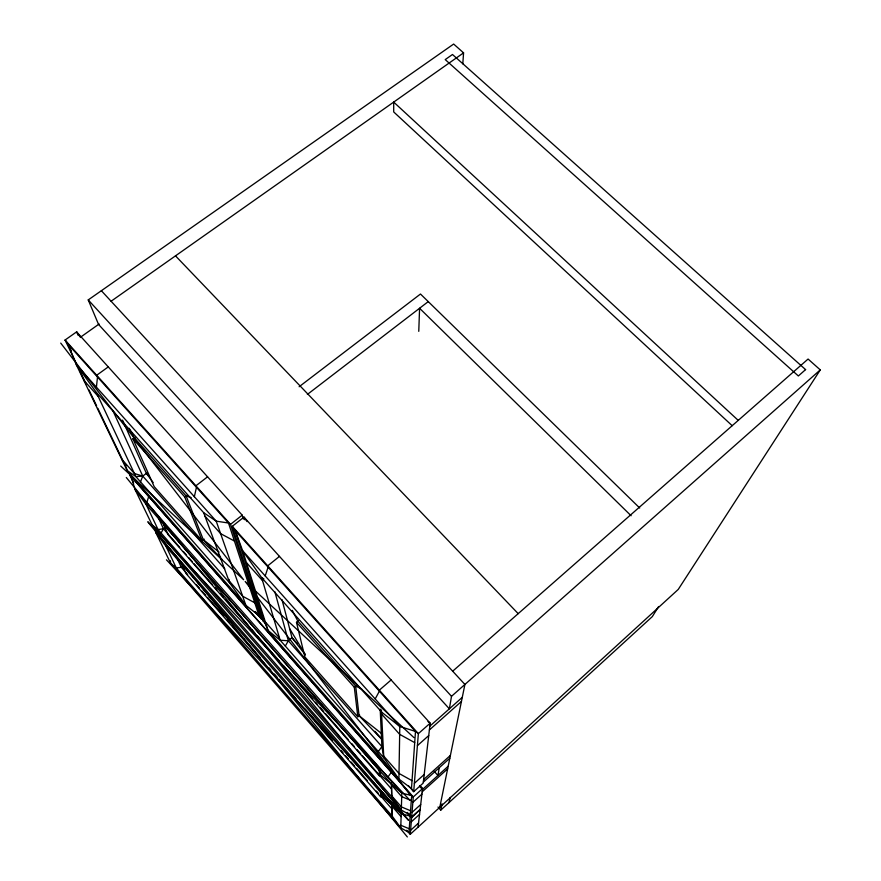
<?xml version="1.0" encoding="UTF-8"?>
<svg xmlns="http://www.w3.org/2000/svg" width="881" height="881" viewBox="0 0 881 881"><rect width="100%" height="100%" fill="white"/><g stroke="black" fill="none" stroke-linecap="round" stroke-linejoin="round"><path stroke-width="1.32" d="M418.772 331.344L419.576 308.273L631.104 515.748M428.012 721.561L430.17 723.18L418.365 733.653L413.696 791.678L411.482 788.528L415.491 731.417L235.238 530.538L232.276 526.32L243.971 517.103L430.17 723.18L423.188 783.11L413.696 791.678L408.321 785.577M462.8 63.828L463.571 52.86L453.66 44.05L88.232 299.914L98.551 324.417L449.365 708.82L451.513 696.309L820.277 369.888L808.075 359.041L452.68 671.19M820.277 369.888L678.249 589.422L410.271 834.274L408.971 832.468L410.161 816.103L407.507 813.064M420.127 809.386L411.658 817.094L410.238 815.112L411.669 795.554L129.727 474.914L133.681 483.162M96.414 387.166L97.505 377.035M418.068 827.16L422.561 788.572L419.918 785.588M439.267 767.725L437.934 775.489L434.278 771.393M439.784 807.304L464.915 684.449L101.37 290.719M438.022 807.051L440.753 810.135L442.086 803.824M194.349 496.697L196.463 487.325M448.969 802.624L450.224 797.415M146.753 502.699L148.636 496.785M265.203 575.943L268.11 567.166M140.519 481.885L142.755 476.103L147.05 472.855M375.185 698.952L379.381 691.178M161.069 533.005L163.459 528.765L165.595 527.113M285.301 646.059L288.34 640.784L292.25 637.536M658.614 606.557L652.314 616.612L440.753 810.135M387.827 777.185L391.263 772.384M378.312 751.526L381.902 746.614L380.196 709.128M410.59 830.32L418.541 823.063M420.094 809.727L411.625 817.414L410.271 834.274L406.758 830.232M411.273 821.896L419.554 814.363M412.033 812.403L420.7 804.529M448.187 766.228L422.451 789.497L419.708 786.403M422.175 791.854L447.669 768.794M412.848 802.349L421.911 794.133M414.367 783.33L424.19 774.487M423.607 779.575L450.4 755.413M423.309 782.13L449.828 758.2M429.818 726.186L462.272 697.356M429.377 729.953L461.435 701.452M417.407 745.656L428.728 735.569M298.538 620.609L296.479 622.316L304.859 656.929L357.818 716.782L359.701 715.141M379.337 690.164L391.12 679.967M357.818 716.782L354.305 687.213L356.376 685.44M267.747 565.833L279.464 556.385M77.088 365.097L65.073 340.022L76.614 331.873L242.209 515.154L230.514 524.36L261.371 618.936L255.138 611.877M183.281 565.756L181.321 567.309L176.288 567.915L170.639 563.267L155.97 532.873L154.252 526.86M134.98 437.306L132.943 438.826L154.197 486.642L202.068 540.747L204.15 539.117M202.068 540.747L184.746 496.95L186.794 495.375M307.37 394.435L428.254 301.61M195.901 485.794L207.575 476.819M299.144 386.737L420.479 294.023L639.694 507.996M96.69 375.251L108.264 366.903M80.501 337.203L99.146 323.988M111.083 301.247L463.571 52.86M179.746 547.354L163.459 528.765L158.062 529.569L152.182 525.01L134.903 489.208L131.456 477.271M265.533 623.66L262.813 620.576L232.276 526.32L418.365 733.653L415.491 731.417L399.798 726.473L381.969 712.421L261.657 577.639L242.627 550.691L399.798 726.473L398.906 779.068L383.797 757.748L381.902 746.614L288.34 640.784L280.158 640.223L268.088 630.554L264.564 621.964L235.238 530.538L242.627 550.691L268.088 630.554L398.906 779.068L411.482 788.528M129.177 428.309L134.308 437.813L186.111 495.893L191.188 497.6M411.295 800.587L401.714 796.644L391.593 785.103M410.557 810.718L401.406 806.93L391.737 795.873M400.844 825.288L409.236 828.768M292.305 610.379L297.855 621.182L355.682 686.035L361.628 688.953M234.434 541.044L220.613 533.644L204.921 516.057M254.774 602.802L242.66 596.228L228.851 580.579M414.698 742.628L399.666 734.347L382.057 714.601M412.033 780.687L399.005 773.441L383.731 756.118M408.971 832.468L400.767 827.909L170.639 563.267L170.407 560.757M263.86 578.883L261.657 577.639L280.158 640.223L383.797 757.748L381.385 709.954M410.238 815.112L401.307 810.046L152.182 525.01M71.097 350.462L68.189 344.361L76.262 364.624L96.315 392.419L203.665 512.687L216.208 521.145L228.487 523.017L230.514 524.36L65.073 340.022L68.189 344.361L228.487 523.017L259.003 615.654L261.371 618.936M186.111 495.893L203.313 539.767L219.061 552.057M262.813 620.576L264.564 621.964M355.682 686.035L359.074 715.691L382.211 734.038M391.164 803.924L381.792 796.094L381.583 792.46M419.532 786.006L422.561 788.572L413.277 796.953L411.658 817.094L409.037 814.099M391.549 784.31L380.614 775.038L380.361 770.412M146.136 504.45L158.062 529.569L391.748 796.754L401.307 810.046L401.824 793.131L134.903 489.208L146.136 504.45L391.582 784.134L401.824 793.131L411.669 795.554L413.277 796.953L129.727 474.914M166.157 546.594L176.288 567.915L391.99 815.828L400.767 827.909L401.196 813.736L155.97 532.873L166.157 546.594L391.858 805.256L401.196 813.736L410.161 816.103L411.625 817.414L407.264 812.436M738.234 420.38L393.697 102.097L393.708 111.942L732.166 425.677M120.708 466.049L243.608 579.709L60.723 343.094M413.927 737.606L245.193 581.504L410.128 794.904M175.495 255.853L518.193 613.65M359.074 715.691L381.803 739.401M203.313 539.767L221.891 559.303M147.821 521.64L409.786 800.113M166.443 559.82L408.443 820.31M88.232 299.914L451.513 696.309M83.761 380.24L98.198 396.428M246.416 562.563L262.538 580.645M132.943 438.826L184.746 496.95M296.479 622.316L354.305 687.213M122.547 420.138L146.389 473.361L149.032 476.346M217.981 554.171L220.624 557.144M281.986 599.664L292.018 637.734L297.338 643.747M374.899 731.285L382.024 739.335M224.787 568.895L142.755 476.103L112.768 410.447M121.567 458.979L134.419 473.538L142.755 476.103L135.85 476.588L127.106 470.509L76.262 364.624L216.208 521.145L245.876 605.335L259.003 615.654L255.468 611.656M265.335 621.931L279.486 637.965M124.221 463.417L125.983 465.41M183.369 551.484L186.078 554.578M188.798 557.673L192.41 561.803M194.227 563.873L212.321 584.521M215.041 587.616L216.847 589.686M220.47 593.816L223.179 596.911M225.899 600.005L248.519 625.818M252.142 629.948L254.851 633.054M257.571 636.148L279.288 660.926M283.803 666.091L285.62 668.15M288.329 671.245L291.952 675.386M293.758 677.445L312.766 699.129M315.475 702.223L317.292 704.293M320.001 707.388L323.624 711.518M325.43 713.577L348.05 739.39M351.673 743.52L354.382 746.625M357.102 749.72L360.725 753.85M362.531 755.909L391.483 788.958L391.748 796.754L391.582 784.134M391.858 806.071L401.108 816.665M187.642 574.555L181.321 567.309L176.828 557.618M196.672 584.918L199.381 588.034M202.09 591.14L205.702 595.281M207.509 597.351L223.774 616.006M227.386 620.147L229.192 622.217M232.804 626.358L235.513 629.475M238.222 632.58L240.931 635.686M243.641 638.791L259.895 657.446M268.925 667.809L270.731 669.879M274.343 674.02L277.052 677.126M278.859 679.196L296.016 698.886M305.057 709.249L306.863 711.319M309.572 714.425L313.184 718.566M314.991 720.647L318.603 724.788M320.409 726.858L332.148 740.326M341.178 750.689L342.984 752.759M345.693 755.865L348.402 758.982M351.112 762.087L354.724 766.228M356.53 768.298L367.366 780.731M376.396 791.094L378.202 793.164M380.911 796.27L391.748 808.703L391.99 815.828L391.858 805.256M126.291 477.502L408.465 819.991M148.162 522.345L407.341 836.95M292.018 637.734L305.289 654.803M146.389 473.361L153.184 482.612M80.6 337.467L76.614 331.873L78.266 335.485M247.109 521.618L243.971 517.103L244.742 519.724M289.629 628.66L305.432 654.737M80.05 371.275L85.964 383.62M88.926 389.787L96.613 405.833M97.802 408.299L123.637 462.217M96.315 392.419L135.85 476.588L229.798 583.123L245.876 605.335L127.106 470.509L126.137 466.776M158.503 518.061L163.459 528.765M181.96 564.644L186.045 573.542L380.779 796.997L380.493 792.173M203.665 512.687L229.798 583.123L229.038 579.412M242.209 515.154L243.387 519.085M274.872 591.779L288.34 640.784M391.406 782.802L391.483 788.958M391.704 804.727L391.748 808.703M805.597 369.602L798.362 375.978L445.224 59.6L452.482 54.501L805.597 369.602M379.171 770.258L163.514 524.503L168.337 534.998L379.513 776.007L379.171 770.258"/></g></svg>
